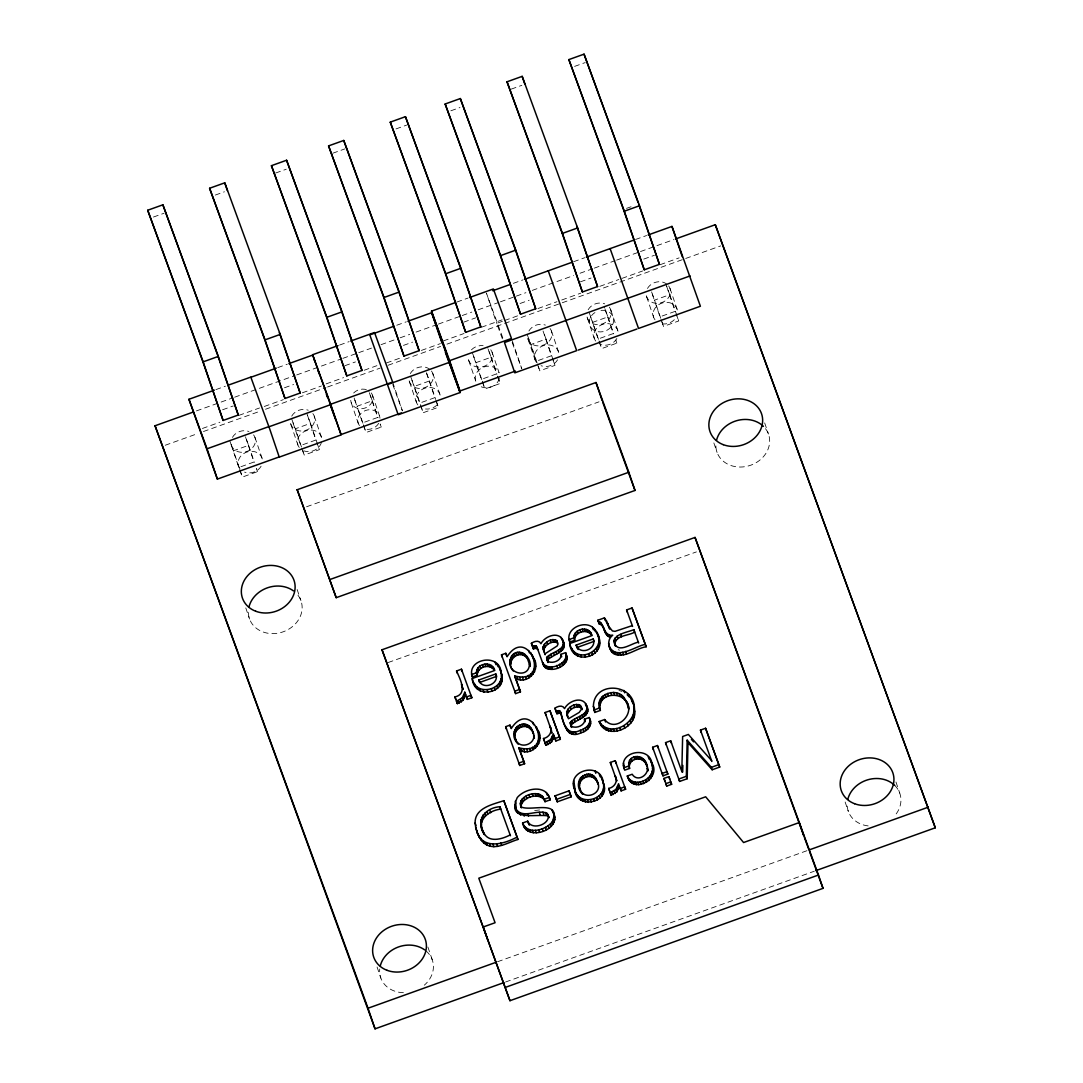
<?xml version="1.0" encoding="UTF-8"?>
<svg xmlns="http://www.w3.org/2000/svg" width="1083" height="1083" viewBox="0 0 1083 1083"><rect width="100%" height="100%" fill="white"/><g stroke="black" fill="none" stroke-linecap="round" stroke-linejoin="round"><path stroke-width="0.75" stroke-dasharray="5 3.75" d="M395.985 128.931L406.612 125.114M275.623 173.036L286.25 169.219M153.434 217.047L164.047 213.243M215.314 195.062L224.411 191.786M332.765 153.231L344.908 148.872M450.866 110.791L459.977 107.528M511.217 89.131L521.844 85.327M574.599 66.388L585.213 62.584M626.515 208.369L631.064 206.745M456.877 302.049L467.991 298.069M339.615 345.044L349.132 341.619M215.91 389.609L225.426 386.184M277.789 367.611L287.306 364.199M396.771 325.238L406.287 321.827M513.356 283.34L522.872 279.928M573.624 261.707L584.725 257.727M635.491 239.505L646.592 235.525M196.429 410.917L233.035 397.786M234.632 397.204L295.104 375.503M296.701 374.935L341.267 358.933M342.851 358.365L357.187 353.22M358.771 352.652L371.51 348.09M381.054 344.665L398.558 338.37M400.155 337.801L409.699 334.376M416.075 332.088L436.76 324.67M438.358 324.101L460.641 316.101M462.224 315.532L471.782 312.094M478.144 309.819L498.83 302.387M500.427 301.819L514.75 296.674M516.347 296.106L525.891 292.681M532.254 290.393L573.638 275.542M580.001 273.254L592.739 268.692M594.337 268.124L615.022 260.692M616.62 260.123L638.902 252.122M640.486 251.554L673.91 239.56M463.659 322.179L475.803 317.82M344.8 365.743L355.427 361.925M222.611 409.767L233.238 405.949M284.491 387.768L293.601 384.506M403.472 345.396L412.569 342.133M520.057 303.497L529.167 300.235M580.407 281.851L591.02 278.033M643.776 259.094L654.403 255.29M443.407 340.901L464.038 333.51M481.475 327.242L502.106 319.851M326.145 383.896L343.595 377.629M364.213 370.237L376.898 365.675M202.44 428.462L219.89 422.208M238.923 415.371L259.541 407.966M264.32 406.463L283.353 399.641M302.387 392.804L321.421 385.981M386.469 362.954L402.321 357.268M421.368 350.432L440.402 343.609M502.363 338.817L496.704 323.343L503.054 321.069M504.637 320.5L518.919 315.37M537.953 308.533L556.987 301.71M561.739 300.005L580.772 293.168M599.806 286.345L618.84 279.509M622.021 278.372L642.639 270.967M660.089 264.712L679.122 257.876M165.252 445.248L197.079 433.823M203.442 431.535L259.148 411.54M265.525 409.252L325.997 387.552M327.594 386.983L380.119 368.125M388.08 365.269L440.591 346.425M446.968 344.137L684.118 259.04M685.701 258.458L720.723 245.895M481.773 379.673L475.979 362.656L491.154 357.214L487.634 347.602M239.208 467.802L233.414 450.785L248.589 445.343L245.069 435.732M362.913 423.223L357.133 406.22L372.295 400.778L368.789 391.166M310.469 423.345L319.417 449.635L304.242 455.077L295.293 428.8L310.469 423.345L306.949 413.733M436.287 401.076L438.398 407.262L423.223 412.704L414.275 386.414L429.45 380.972L425.93 371.361M546.035 339.074L554.983 365.364L539.808 370.806L530.86 344.529L546.035 339.074L543.517 332.21M598.506 339.331L592.726 322.328L607.888 316.886L604.382 307.261M669.754 294.684L678.703 320.961L663.527 326.416L654.579 300.126L669.754 294.684L666.235 285.059M482.422 382.082L484.927 388.946L500.102 383.504L497.463 375.774M363.563 425.633L366.081 432.51L381.243 427.068L380.201 423.967M239.857 470.198L242.362 477.075L257.537 471.633L256.481 468.533M599.156 341.741L601.674 348.604L616.836 343.162L615.794 340.076M306.57 506.776L599.007 401.834M388.134 662.539L696.396 551.91M497.53 961.758L807.39 850.548M505.558 982.01L814.321 871.206M534.664 810.544L539.564 809.949M618.962 690.507L622.035 691.414M618.217 649.719L619.49 650.193M676.198 314.097L678.703 320.961M651.573 291.882L654.579 300.126M661.023 319.539L663.527 326.416M615.834 340.414L616.836 343.162M589.206 312.703L592.726 322.328M552.465 358.5L554.983 365.364M527.34 334.904L530.86 344.529M537.303 363.942L539.808 370.806M512.178 342.485L521.789 368.789L512.015 340.062M502.796 337.882L486.389 293.019L496.704 323.343M497.584 376.627L500.102 383.504M472.459 353.044L475.979 362.656M435.88 400.399L438.398 407.262M410.755 376.803L414.275 386.414M420.705 405.841L423.223 412.704M392.75 384.492L402.375 410.795M380.241 424.319L381.243 427.068M354.114 397.975L357.133 406.22M316.913 442.771L319.417 449.635M291.774 419.175L295.293 428.8M301.737 448.213L304.242 455.077M256.536 468.885L257.537 471.633M229.907 441.174L233.414 450.785M895.952 781.98L899.729 793.081M764.666 422.925L768.443 434.026M845.133 802.002L848.382 811.519M669.984 288.362L676.997 308.98M666.762 286.616L675.183 311.349L660.007 316.791L651.587 292.058M713.859 442.947L717.095 452.464M646.632 296.728L653.658 317.346M610.69 309.63L617.703 330.247M607.888 316.886L613.682 333.889M604.91 308.804L613.33 333.55L598.154 338.993L589.734 314.26M599.034 340.874L601.674 348.604M587.338 318.009L594.364 338.627M551.396 330.911L558.408 351.528M543.043 331.005L551.464 355.752L536.288 361.194L527.868 336.461M528.044 339.29L535.07 359.908M492.102 352.192L499.114 372.809A12.4 10.613 -18.8 0 0 482.314 367.651A12.4 10.613 -18.8 0 0 477.116 383.626M491.154 357.214L496.948 374.231M488.162 349.146L496.583 373.892L481.407 379.334L472.987 354.588M482.301 381.216L484.927 388.946M468.763 360.571L475.775 381.189M432.807 373.473L439.833 394.09M429.45 380.972L435.759 399.532M426.458 372.904L434.879 397.651L419.703 403.093L411.283 378.346M409.469 381.852L416.481 402.47M392.615 382.028L402.389 410.755M372.457 395.133L379.47 415.75M372.295 400.778L378.089 417.781M369.317 392.709L377.737 417.442L362.561 422.884L354.141 398.151M363.441 424.78L366.081 432.51M351.23 402.754L358.256 423.372M314.219 416.034L321.245 436.652M307.477 415.276L315.898 440.023L300.722 445.465L292.302 420.718M290.88 424.401L297.893 445.018M254.925 437.302L261.951 457.919M427.88 946.989L432.212 959.673M248.589 445.343L254.383 462.346M245.597 437.275L254.018 462.008L238.856 467.463L230.435 442.717M297.135 589.518L300.925 600.618M239.736 469.345L242.362 477.075M377.074 966.997L380.85 978.098M245.787 607.942L249.564 619.043M297.974 595.257A27.278 23.366 -18.8 0 1 281.566 632.337A27.278 23.366 -18.8 0 1 248.454 609.946M437.153 404.825A12.4 10.613 -18.8 0 1 425.484 409.008M417.821 404.907A12.4 10.613 -18.8 0 1 424.509 388.31A12.4 10.613 -18.8 0 1 440.375 396.811M557.569 359.813A12.4 10.613 -18.8 0 1 541.067 365.729M536.41 362.345A12.4 10.613 -18.8 0 1 543.097 345.748A12.4 10.613 -18.8 0 1 558.963 354.249M616.863 338.532A12.4 10.613 -18.8 0 1 600.361 344.462M595.704 341.064A12.4 10.613 -18.8 0 1 602.392 324.467A12.4 10.613 -18.8 0 1 618.258 332.982M674.316 319.702A12.4 10.613 -18.8 0 1 662.647 323.898M654.998 319.796A12.4 10.613 -18.8 0 1 661.686 303.186A12.4 10.613 -18.8 0 1 677.538 311.701M499.385 378.36A12.4 10.613 -18.8 0 1 479.16 385.616M261.111 466.204A12.4 10.613 -18.8 0 1 244.596 472.134M239.952 468.736A12.4 10.613 -18.8 0 1 246.626 452.139A12.4 10.613 -18.8 0 1 262.492 460.654M321.502 442.189A12.4 10.613 -18.8 0 1 303.89 450.853M299.233 447.469A12.4 10.613 -18.8 0 1 305.92 430.858A12.4 10.613 -18.8 0 1 321.786 439.373M378.712 423.277A11.277 9.652 -18.8 0 1 363.698 428.665M359.475 425.578A11.277 9.652 -18.8 0 1 365.553 410.484A11.277 9.652 -18.8 0 1 379.971 418.228M894.707 785.392A27.278 23.366 -18.8 0 1 893.841 816.69M868.16 825.909A27.278 23.366 -18.8 0 1 847.258 802.422M425.998 950.915A27.278 23.366 -18.8 0 1 424.306 985.178M403.404 992.678A27.278 23.366 -18.8 0 1 379.727 969.001M765.491 428.665A27.278 23.366 -18.8 0 1 749.098 465.744A27.278 23.366 -18.8 0 1 715.971 443.367M609.35 307.193A12.4 10.613 -18.8 0 1 602.662 323.803A12.4 10.613 -18.8 0 1 586.796 315.288M588.177 309.738A12.4 10.613 -18.8 0 1 604.693 303.809M371.239 392.912A11.277 9.652 -18.8 0 1 365.161 408.007A11.277 9.652 -18.8 0 1 350.73 400.277M353.667 392.994A11.277 9.652 -18.8 0 1 367.002 389.839M312.879 413.584A12.4 10.613 -18.8 0 1 306.191 430.195A12.4 10.613 -18.8 0 1 290.339 421.68M291.72 416.129A12.4 10.613 -18.8 0 1 308.222 410.2M253.584 434.865A12.4 10.613 -18.8 0 1 246.91 451.476A12.4 10.613 -18.8 0 1 231.045 442.961M232.425 437.41A12.4 10.613 -18.8 0 1 248.928 431.481M668.644 285.912A12.4 10.613 -18.8 0 1 661.957 302.523A12.4 10.613 -18.8 0 1 646.091 294.007M647.472 288.457A12.4 10.613 -18.8 0 1 666.587 283.936M490.761 349.755A12.4 10.613 -18.8 0 1 484.074 366.352A12.4 10.613 -18.8 0 1 468.208 357.85M471.43 349.836A12.4 10.613 -18.8 0 1 483.113 345.653M600.984 310.388A12.4 10.613 -18.8 0 1 613.14 323.384A12.4 10.613 -18.8 0 1 594.025 330.247A12.4 10.613 -18.8 0 1 594.946 312.554M550.056 328.474A12.4 10.613 -18.8 0 1 543.368 345.071A12.4 10.613 -18.8 0 1 527.502 336.569M528.897 331.019A12.4 10.613 -18.8 0 1 545.399 325.09M431.467 371.036A12.4 10.613 -18.8 0 1 424.78 387.633A12.4 10.613 -18.8 0 1 408.914 379.131M410.308 373.567A12.4 10.613 -18.8 0 1 429.423 369.046"/><path stroke-width="1.5" d="M644.074 759.941L646.984 766.304C646.835 756.124 631.24 752.319 628.695 762.919L629.602 768.416L624.688 770.175C616.241 751.724 650.45 744.535 652.061 764.476L649.908 759.129M593.403 706.373C593.633 680.49 634.882 682.994 634.421 708.864C639.011 727.938 606.047 741.395 599.143 721.522L604.68 719.532C615.428 733.773 637.007 713.426 625.473 700.16C619.259 685.079 592.252 694.42 600.375 710.421L594.77 712.438L593.403 706.373L594.229 708.81M682.087 772.179L670.675 740.799L665.544 742.64L679.664 781.425L687.191 778.731L686.365 776.308L687.163 740.19L711.355 767.333L712.181 769.756L719.708 767.062L705.588 728.263L700.457 730.104L701.283 732.528M687.191 778.731L687.989 742.613L687.163 740.19M681.816 771.272L682.642 736.508L688.368 734.45L711.599 760.591M682.683 772.044L682.845 765.424M646.158 763.881C652.101 772.802 638.117 783.767 632.188 774.25L627.287 776.01C632.662 795.45 662.986 778.068 651.235 762.053M482.125 828.996L484.345 834.614C475.315 821.049 484.331 807.918 499.899 806.713L510.459 835.751M482.95 831.433C476.71 819.235 489.909 810.246 500.725 809.136L499.899 806.713M529.397 664.014C529.452 679.122 506.262 673.816 510.215 659.588C514.073 645.4 531.523 654.078 530.223 666.438L526.392 655.784M513.261 670.946C504.394 661.496 519.542 648 527.218 658.207M518.121 744.129C504.001 729.414 528.761 713.345 533.499 733.963L530.548 727.627M515.995 740.136C510.459 730.429 525.052 721.143 531.374 730.05M582.708 794.353C568.467 779.638 593.579 763.163 598.127 784.119L595.176 777.662M580.556 790.252C574.992 780.613 589.802 771.082 596.002 780.085M532.674 731.539C539.131 743.967 517.945 751.534 515.17 737.713M599.143 721.522C610.568 740.082 642.341 720.533 632.282 701.324M475.126 822.999C474.652 807.823 492.927 804.425 503.825 800.675L517.945 839.46C507.548 842.506 494.389 851.495 484.047 843.156C478.375 838.12 475.87 830.35 475.126 822.999L475.951 825.436M627.287 776.01C633.555 789.534 656.406 778.934 652.128 765.221L652.954 767.644M501.497 654.822L515.616 693.607L520.463 691.875L514.696 675.927C552.438 685.783 528.125 623.916 507.074 656.731L505.815 653.279L501.497 654.822L502.322 657.246M515.522 678.351C527.597 685.228 541.297 669.646 533.689 658.112M505.653 726.679L519.772 765.464L524.619 763.732L518.852 747.784C556.594 757.626 532.281 695.773 511.23 728.575L509.971 725.123L505.653 726.679L506.478 729.103M519.678 750.208C531.753 757.085 545.439 741.503 537.845 729.969M574.64 789.602C578.376 807.025 607.468 799.985 603.299 783.063C611.584 802.273 576.535 810.666 574.64 789.602C565.922 770.311 600.97 761.051 603.217 782.292L601.024 776.836M575.466 792.025L573.76 780.735M472.256 678.54C475.044 697.127 505.287 690.277 501.131 672.814C508.996 692.944 473.975 700.809 472.256 678.54L494.796 670.458C492.454 660.562 476.249 662.945 476.425 672.814L477.251 675.237L472.35 676.997C465.893 658.816 499.48 652.521 501.077 672.096L498.897 666.695M590.628 632.445L592.184 635.504L569.644 643.586C576.061 668.292 611.624 647.661 594.608 629.291C586.282 618.528 564.108 628.465 569.739 642.043L574.64 640.283C574.464 632.066 586.729 628.262 591.453 634.868L590.628 632.445C585.903 625.839 573.638 629.643 573.814 637.86L574.64 640.283M569.644 643.586C572.514 668.116 609.336 655.608 597.64 634.719M551.017 730.687L551.843 733.11L550.042 726.138C552.98 731.512 549.149 737.374 543.476 738.511L544.302 740.934M627.423 612.355L626.597 609.932L632.039 607.983L646.158 646.768C635.775 648.189 622.847 660.278 612.382 652.575C608.172 647.729 606.846 639.43 612.734 635.22C603.258 636.587 605.072 623.74 598.263 621.398L597.843 620.248L604.436 617.879L609.77 629.074L608.944 626.651L612.437 630.956L615.036 631.348L632.323 625.595M515.332 807.837C521.749 820.318 537.371 808.432 547.199 813.468L549.095 817.624L548.025 815.892C535.205 813.658 506.208 822.173 517.268 797.548C525.404 787.95 546.861 783.875 550.178 799.863L545.047 801.704L542.515 796.33C535.313 789.493 516.063 796.722 521.41 807.864L520.233 803.112M516.158 810.26L515.901 804.886M477.251 675.237C477.061 667.02 489.34 663.216 494.051 669.822L493.225 667.399M614.115 640.635L615.469 646.05C609.16 634.624 627.233 632.499 633.826 629.683L638.659 643.058M614.941 643.058C617.093 635.004 628.79 635.789 634.652 632.106L633.826 629.683M600.375 710.421C595.84 690.927 628.668 690.101 628.695 709.135L627.869 706.712M566.45 655.066C570.782 667.263 545.087 676.198 542.529 662.444C547.808 672.638 569.59 663.947 565.624 652.643L560.899 654.335L561.008 656.65C559.248 661.253 552.614 663.581 548.215 661.618L546.617 657.774C551.044 651.533 566.152 650.883 562.822 640.27C558.571 630.726 544.627 636.276 540.959 643.722C539.117 639.742 534.136 641.285 531.387 643.316L532.213 645.739M589.22 717.515C593.389 724.134 587.961 731.296 581.138 732.731C567.614 739.689 563.783 724.689 561.319 714.374L560.114 713.074L556.96 713.765L556.134 711.341L559.288 710.651L560.493 711.951C562.957 722.266 566.788 737.266 580.312 730.294C585.741 728.832 591.941 723.728 589.22 717.515L584.495 719.207L584.59 721.522C582.844 726.138 576.21 728.453 571.797 726.503L570.213 722.659C574.64 716.418 589.734 715.755 586.417 705.141C582.167 695.597 568.223 701.161 564.554 708.607C562.713 704.627 557.718 706.157 554.983 708.187L555.809 710.61M529.33 825.192L527.719 821.158L522.588 822.999C527.705 835.331 545.683 830.241 552.249 821.875C561.549 799.389 531.943 811.302 521.776 807.187L520.585 805.441M522.588 822.999C526.338 842.208 562.145 830.025 553.454 812.616M521.058 805.535C523.333 797.183 536.735 793 543.341 798.753M629.521 765.343C630.685 758.425 641.109 756.53 644.899 762.364M464.783 692.213L465.609 694.65L463.091 700.308L457.351 703.639L456.525 701.215L462.265 697.885L464.783 692.213L467.342 699.374L471.836 697.75L471.01 695.327L466.516 696.938L467.342 699.374M554.13 736.223L551.613 741.882L545.873 745.212L545.047 742.789L550.787 739.459L553.305 733.787L555.863 740.948L560.358 739.337L549.974 710.773L545.074 712.533L545.9 714.956M619.368 786.15L616.85 791.822L611.11 795.139L610.284 792.715L616.024 789.385L618.542 783.726L621.101 790.874L625.595 789.263L624.769 786.84L620.275 788.451L621.101 790.874M546.753 659.019L547.984 662.539L547.443 660.21C552.723 654.091 569.171 651.858 562.822 640.27M570.348 723.891L571.567 727.41L571.039 725.082C576.318 718.963 592.753 716.729 586.417 705.141M543.07 646.944L543.991 651.628L543.07 646.944C544.83 641.881 551.734 637.657 556.743 640.567L557.989 644.128L557.176 645.942L544.871 653.888M543.896 649.367C545.656 644.317 552.56 640.08 557.569 643.004L556.743 640.567M566.653 711.815L567.587 716.499L566.653 711.815C568.426 706.766 575.33 702.529 580.339 705.453L582.207 709.5L580.339 705.453M567.478 714.239C569.252 709.189 576.156 704.952 581.165 707.876M533.54 645.969L532.538 646.456L533.364 648.879L536.518 648.203L537.737 649.502L535.692 645.779L533.54 645.969L534.366 648.392M455.781 699.361L454.955 696.938C468.357 693.851 459.815 678.621 456.552 670.959L461.453 669.199L471.836 697.75M609.539 790.861L608.714 788.438C614.386 787.3 618.217 781.439 615.279 776.064L616.823 780.911L610.311 762.459L615.212 760.699L625.595 789.263M390.273 122.135L405.448 116.68L460.884 268.286L480.825 326.89L465.663 332.346L444.869 271.995L390.273 122.135L445.709 273.728L465.663 332.346M271.427 165.685L286.589 160.243L342.025 311.85L361.979 370.454L346.804 375.896L326.024 315.559L271.427 165.685L326.849 317.292L346.804 375.896M147.708 210.251L162.883 204.809L218.319 356.415L238.274 415.019L223.098 420.461L202.318 360.125L147.708 210.251L203.144 361.857L223.098 420.461M209.588 188.266L224.763 182.824L280.199 334.417L300.153 393.034L284.978 398.476L264.184 338.126L209.588 188.266L265.024 339.859L284.978 398.476M328.569 145.894L343.744 140.452L399.18 292.044L419.121 350.662L403.959 356.104L383.165 295.754L328.569 145.894L384.005 297.487L403.959 356.104M445.154 103.995L460.329 98.553L515.765 250.146L535.706 308.763L520.544 314.205L499.75 253.869L445.154 103.995L500.59 255.602L520.544 314.205M507.02 81.794L522.182 76.352L577.618 227.944L597.572 286.562L582.397 292.004L561.617 231.667L507.02 81.794L562.443 233.4L582.397 292.004M568.873 59.592L584.048 54.15L639.484 205.756L659.439 264.36L644.263 269.802L623.47 209.466L568.873 59.592L624.309 211.199L644.263 269.802M445.709 273.728L460.884 268.286M326.849 317.292L342.025 311.85M203.144 361.857L218.319 356.415M265.024 339.859L280.199 334.417M384.005 297.487L399.18 292.044M500.59 255.602L515.765 250.146M562.443 233.4L577.618 227.944M624.309 211.199L639.484 205.756M515.44 371.063L459.923 390.99L431.508 311.159L455.293 302.617M469.575 297.5L493.361 288.958L511.474 338.465L449.607 360.666L459.923 390.99M338.031 345.612L312.649 354.71L341.077 434.54L401.346 412.921M350.716 341.05L374.515 332.508L392.615 382.028L330.762 404.23M279.224 456.918L217.372 479.106L188.943 399.275L214.326 390.178M228.594 385.047L250.809 377.087L268.922 426.797L330.789 404.595L312.676 355.089L288.89 363.631M250.823 377.29L276.206 368.179M393.589 326.376L369.804 334.918L398.219 414.748L460.085 392.547L431.657 312.716L407.871 321.258M492.724 290.745L510.174 284.477M524.456 279.36L572.041 262.276M586.309 257.158L633.893 240.088M648.176 234.957L671.961 226.415L700.39 306.245L638.537 328.447L610.108 248.616M503.961 982.579L375.043 1028.85L155.045 425.768L193.248 412.054M675.508 238.991L715.294 224.709L935.292 827.791L815.919 870.624M217.372 479.106L207.043 448.795L268.909 426.594L279.252 457.121L341.104 434.919L330.789 404.595M387.904 384.424L449.77 362.223M690.074 275.935L504.488 342.526L514.804 372.85L576.67 350.648L548.242 270.818M578.254 350.08L636.939 329.015M297.189 489.733L595.988 382.502L628.817 472.256L635.004 490.45L336.204 597.681L297.189 489.733L336.204 597.681M330.017 579.486L628.817 472.256M382.001 649.773L695.042 537.425L818.477 875.023L823.012 888.358L509.971 1000.706L382.001 649.773L509.971 1000.706M471.525 674.574L476.425 672.814M568.913 639.62L573.814 637.86M478.74 680.043L495.797 673.924L496.623 676.347L479.566 682.48L478.74 680.043L480.5 683.129C486.578 689.343 499.439 682.601 495.797 673.924M576.129 645.089L593.186 638.97L594.012 641.393L576.955 647.526L576.129 645.089L577.889 648.176C583.967 654.389 596.828 647.648 593.186 638.97M638.401 642.205C631.89 642.964 618.962 653.604 614.643 643.627M514.696 675.927L519.637 689.451L514.791 691.184L515.616 693.607M609.201 646.307C616.132 660.982 635.775 645.996 645.333 644.344M593.944 710.015L599.549 707.998M559.532 736.9L555.038 738.511L555.863 740.948M518.852 747.784L523.793 761.295L518.947 763.041L519.772 765.464M652.602 747.284L657.449 745.537L667.832 774.101L662.986 775.848L652.602 747.284L653.428 749.707M623.862 767.752L628.776 765.992L628.695 762.919M542.515 796.33L544.221 799.268L549.352 797.426M555.146 795.815L569.022 790.834L571.161 796.844L557.285 801.826L555.146 795.815L557.285 801.826M556.459 799.389L570.335 794.408L571.161 796.844M663.987 778.406L668.888 776.646L671.622 784.309L666.722 786.068L663.987 778.406L664.813 780.829M510.201 834.898C502.106 839.217 488.284 843.319 483.519 832.191M476.737 830.999C482.273 850.331 504.204 844.117 517.119 837.037M686.365 776.308L678.838 779.002L679.664 781.425M711.355 767.333L718.882 764.625M375.043 1028.85L368.017 1008.232L495.946 962.327M928.266 807.173L808.987 849.979L804.398 837.457M505.436 987.358L818.477 875.023M598.669 622.671L599.089 623.822C605.411 625.46 603.448 635.315 609.878 637.102L609.052 634.679M627.152 694.745L629.237 696.897L628.411 694.474M687.989 742.613L712.181 769.756M691.414 739.364L693.621 741.855M528.504 822.769C533.919 829.903 549.758 824.163 548.269 815.201M563.647 642.693L560.98 637.332M585.402 704.64L587.243 707.565M534.515 660.549L530.629 652.508M535.611 726.788L538.671 732.392M554.279 815.039L551.829 809.786M576.955 647.526L578.132 649.57M579.73 787.828C582.329 801.826 604.152 794.232 597.302 781.682M633.108 703.747L630.022 696.667M550.178 799.863L548.052 794.705M598.466 637.142L596.3 631.755M935.292 827.791L715.294 224.709M638.077 202.44L584.048 54.15M659.439 264.36L638.645 204.024M809.543 851.522L823.012 888.358M597.572 286.562L576.792 226.212M602.757 402.267L635.004 490.45M719.708 767.062L705.588 728.263M700.457 730.104L711.869 761.484M535.706 308.763L514.926 248.413L460.329 98.553M646.158 646.768L632.039 607.983M626.597 609.932L632.58 626.448M480.825 326.89L460.045 266.553L405.448 116.68M608.714 788.438L611.11 795.139M431.508 311.159L449.607 360.666M445.37 352.313L460.085 392.547M543.165 649.191L545.128 654.741M566.761 714.076L568.467 718.76L579.243 712.397L581.585 709.013L581.381 707.077M536.911 647.079L543.355 664.867M531.387 643.316L533.364 648.879M554.983 708.187L556.96 713.765M419.121 350.662L398.341 290.312L343.744 140.452M560.358 739.337L549.974 710.773M545.074 712.533L551.585 730.984M543.476 738.511L545.873 745.212M361.979 370.454L341.199 310.117L286.589 160.243M517.945 839.46L503.825 800.675M454.955 696.938L457.351 703.639M326.362 394.32L327.499 397.407M330.897 406.694L335.419 419.067M300.153 393.034L279.36 332.684M238.274 415.019L217.48 354.683L162.883 204.809M188.943 399.275L207.043 448.795M155.045 425.768L368.017 1008.232M671.961 226.415L682.29 256.739M695.042 537.425L803.83 835.886L799.281 822.552L743.574 842.533L705.669 796.79L478.794 878.205L495.08 922.73L483.343 926.94L487.891 940.288M522.182 76.352L524.876 84.23M595.988 382.502L602.189 400.683M670.675 740.799L671.501 743.222M665.544 742.64L666.37 745.063M620.694 634.394L621.52 636.818M671.622 784.309L670.797 781.885L665.896 783.645L666.722 786.068M667.832 774.101L667.006 771.678L662.16 773.411L662.986 775.848M668.888 776.646L669.714 779.07M625.717 651.384L626.543 653.807M657.449 745.537L658.274 747.974M617.093 636.114L617.919 638.537M622.725 652.277L623.551 654.701M614.914 638.158L615.74 640.581M619.963 652.738L620.789 655.161M614.345 639.336L615.171 641.759M607.766 623.402L608.592 625.825L606.263 620.207M617.459 652.738L618.285 655.174M604.436 617.879L605.262 620.315M615.198 652.304L616.024 654.728M633.596 706.441L634.421 708.864M633.785 709.203L634.611 711.626M607.617 634.056L608.443 636.479M613.222 651.438L614.047 653.861M606.48 633.176L607.306 635.599M633.555 712.208L634.381 714.645M652.44 768.226L653.266 770.649M648.243 756.706L649.069 759.129M611.557 650.152L612.382 652.575M604.937 631.186L605.763 633.609M602.92 626.218L604.68 631.186M608.565 643.329L610.027 648.731M652.169 771.069L652.995 773.492M610.216 648.433L611.042 650.869M632.892 715.254L633.717 717.677M601.133 622.955L601.958 625.392M623.876 690.426L624.701 692.849M599.901 621.967L600.727 624.39M651.316 773.763L652.142 776.186M626.895 703.314L627.72 705.75M625.473 700.16L626.299 702.583M631.782 718.07L632.607 720.506M597.843 620.248L599.089 623.822M623.713 697.52L624.539 699.956M649.935 776.186L650.761 778.609M647.187 768.443L648.013 770.866L647.323 767.82M621.615 695.408L622.441 697.831M629.995 720.75L630.82 723.173M642.747 758.506L643.573 760.929M641.217 757.41L642.043 759.833M648.067 778.23L648.893 780.653M619.192 693.81L620.018 696.234M639.552 756.706L640.378 759.129M598.52 637.86L599.346 640.283M627.368 723.349L628.194 725.772M616.511 692.782L617.337 695.205M598.804 640.852L599.63 643.275M594.608 629.291L595.433 631.714M637.779 756.408L638.604 758.831M645.698 779.909L646.524 782.332M598.493 643.695L599.319 646.118M592.577 627.341L593.403 629.764M635.911 756.516L636.736 758.939M613.695 692.375L614.521 694.799M597.586 646.389L598.412 648.812M623.97 725.678L624.796 728.101M642.855 781.195L643.681 783.632M633.948 757.031L634.773 759.454M596.137 648.825L596.963 651.249M610.731 692.592L611.557 695.015M640.27 781.953L641.095 784.376M588.556 630.482L589.382 632.905M631.281 758.425L632.106 760.862M594.188 650.883L595.014 653.306M586.607 629.494L587.433 631.917M619.882 727.505L620.708 729.928M607.617 693.418L608.443 695.841M637.846 782.305L638.672 784.728M629.534 760.388L630.36 762.811M584.522 629.047L585.348 631.47M591.751 652.575L592.577 655.012M635.572 782.251L636.398 784.674M605.207 694.46L606.033 696.883M616.511 728.507L617.337 730.93M582.288 629.115L583.114 631.551M628.776 765.992L629.602 768.416M633.46 781.804L634.286 784.227M603.204 695.719L604.03 698.142M588.814 653.902L589.639 656.339M631.551 780.951L632.377 783.375M579.933 629.724L580.759 632.161M613.371 729.008L614.196 731.431M601.634 697.168L602.459 699.591M629.886 779.706L630.712 782.129M623.483 763.082L624.282 767.779L623.456 765.343M628.451 778.054L629.277 780.477M600.483 698.833L601.309 701.256M577.307 631.037L578.132 633.474M610.446 729.008L611.272 731.431M584.576 654.904L585.402 657.327M599.725 700.728L600.551 703.151M575.411 632.838L576.237 635.261M599.305 702.881L600.131 705.304M604.68 719.532L605.505 721.955M607.753 728.507L608.578 730.93M574.247 635.112L575.073 637.535M580.515 654.795L581.341 657.219M605.262 727.505L606.087 729.928M615.212 760.699L616.037 763.122M603.001 726.003L603.827 728.439M600.957 724.013L601.782 726.436M576.873 653.645L577.699 656.068M573.922 651.479L574.748 653.902M571.729 648.351L572.555 650.775M610.311 762.459L611.137 764.882M617.405 786.989L618.231 789.412M616.024 789.385L616.85 791.822M585.632 703.53L586.458 705.954M586.918 707.334L587.744 709.758M586.945 709.216L587.771 711.639M614.318 791.077L615.144 793.501M589.761 719.572L590.587 721.995M562.036 638.645L562.862 641.068M563.322 642.463L564.148 644.886M586.296 710.976L587.121 713.399M589.829 721.495L590.655 723.918M563.35 644.344L564.175 646.768M565.624 652.643L566.991 657.124M589.423 723.282L590.249 725.705M562.7 646.091L563.526 648.514M566.233 656.623L567.059 659.046M585.294 712.492L586.12 714.915M612.206 792.201L613.032 794.624M565.827 658.41L566.653 660.833M588.543 724.947L589.369 727.37M561.711 647.607L562.537 650.03M583.71 713.927L584.536 716.35M564.947 660.075L565.773 662.498M587.189 726.476L588.015 728.913M584.495 719.207L585.321 721.644M560.128 649.055L560.953 651.479M578.674 704.546L579.5 706.982M563.607 661.605L564.433 664.028M581.896 715.2L582.722 717.623M560.899 654.335L561.725 656.758M585.375 727.884L586.201 730.308M555.078 639.674L555.904 642.097M558.314 650.328L559.126 652.751M576.467 704.41L577.293 706.833M561.779 663.013L562.605 665.436M603.61 786.068L604.436 788.492M579.608 716.499L580.434 718.936M599.332 774.331L600.158 776.755M552.871 639.539L553.697 641.962M583.087 729.157L583.913 731.58M603.339 788.871L604.165 791.294M556.012 651.628L556.838 654.051M573.828 705.047L574.653 707.47M559.491 664.285L560.317 666.708M602.473 791.483L603.299 793.907M577.158 717.772L577.984 720.209M594.973 770.879L595.799 773.303M550.232 640.175L551.057 642.598M580.312 730.294L581.138 732.731M553.562 652.9L554.388 655.323M601.051 793.839L601.877 796.262M556.73 665.422L557.555 667.845M570.335 706.82L571.161 709.243M574.369 719.18L575.195 721.603M593.809 776.186L594.635 778.609M592.252 775.076L593.078 777.499M546.739 641.948L547.565 644.371M550.773 654.294L551.599 656.718M599.129 795.843L599.955 798.266M572.081 720.425L572.907 722.862M590.533 774.345L591.359 776.768M567.898 709.243L568.724 711.666M575.141 731.648L575.966 734.071M431.657 312.716L441.986 343.04M548.499 655.553L549.325 657.977M588.732 774.02L589.558 776.457M596.692 797.508L597.518 799.931M544.302 644.358L545.128 646.781M570.741 721.549L571.567 723.972M551.545 666.762L552.371 669.199M570.213 722.659L571.039 725.082M572.934 731.783L573.76 734.22M547.145 656.677L547.971 659.1M586.824 774.128L587.649 776.552M546.617 657.774L547.443 660.21M549.352 666.911L550.178 669.335M570.998 731.58L571.824 734.003M593.728 798.834L594.553 801.258M584.834 774.656L585.659 777.08M547.416 666.708L548.242 669.132M569.347 731.025L570.172 733.448M567.979 730.132L568.805 732.555M545.751 666.153L546.577 668.577M582.979 775.509L583.805 777.932M566.896 728.9L567.722 731.323M566.125 727.329L566.951 729.752M590.533 799.714L591.359 802.137M560.493 711.951L561.319 714.374M544.383 665.26L545.209 667.683M560.006 711.111L560.832 713.548M559.288 710.651L560.114 713.074M543.314 664.028L544.14 666.451M581.463 776.633L582.288 779.056M536.41 646.24L537.236 648.663M558.327 710.57L559.153 712.993M535.692 645.779L536.518 648.203M580.285 778.014L581.111 780.45M557.136 710.841L557.962 713.277M587.528 799.999L588.353 802.422M534.731 645.685L535.557 648.108M579.432 779.665L580.258 782.102M578.931 781.52L579.757 783.943M584.725 799.701L585.551 802.124M578.823 783.496L579.649 785.92M582.126 798.794L582.952 801.217M534.542 661.158L535.368 663.581M532.322 655.053L533.147 657.476M534.84 664.055L535.665 666.478M579.784 797.318L580.61 799.741M534.582 666.803L535.408 669.226M528.626 650.463L529.452 652.9M577.753 795.288L578.579 797.711M573.462 783.523L574.288 785.947M576.034 792.715L576.86 795.139M533.757 669.402L534.582 671.839M573.76 786.475L574.586 788.898M532.416 671.758L533.242 674.181M524.998 654.335L525.824 656.758M530.602 673.734L531.428 676.158M552.168 737.049L552.993 739.486M523.373 653.211L524.199 655.648M569.022 790.834L569.848 793.257M521.613 652.48L522.439 654.904M550.787 739.459L551.613 741.882M528.328 675.345L529.154 677.768M519.772 652.169L520.598 654.592M549.095 741.151L549.92 743.574M517.864 652.264L518.689 654.687M525.58 676.604L526.406 679.027M546.969 742.275L547.795 744.698M515.874 652.778L516.699 655.201M522.534 677.403L523.36 679.826M514.114 653.604L514.939 656.027M512.652 654.714L513.477 657.137M538.698 733.015L539.524 735.438M519.705 677.565L520.53 679.989M536.464 726.91L537.29 729.333M538.996 735.912L539.821 738.335M511.514 656.095L512.34 658.518M538.738 738.66L539.564 741.083M510.689 657.747L511.514 660.17M532.782 722.32L533.608 724.744M517.092 677.078L517.918 679.501M510.215 659.588L511.041 662.011M537.913 741.259L538.738 743.683M510.107 661.564L510.932 663.987M519.637 689.451L520.463 691.875M505.815 653.279L506.641 655.702M536.559 743.601L537.385 746.025M533.553 735.858L534.379 738.295L533.797 735.411M529.154 726.179L529.98 728.602M534.758 745.591L535.584 748.015M527.529 725.069L528.355 727.492M525.756 724.337L526.582 726.761M532.484 747.202L533.31 749.626M523.928 724.013L524.754 726.436M546.333 792.526L547.159 794.963M554.049 815.039L554.875 817.475M554.063 817.394L554.875 819.817M522.02 724.121L522.845 726.544M529.736 748.448L530.562 750.885M553.454 819.669L554.279 822.105M520.03 724.635L520.855 727.059M552.249 821.875L553.075 824.298M544.221 799.268L545.047 801.704M526.69 749.26L527.516 751.683M501.415 675.806L502.241 678.229M518.27 725.461L519.095 727.884M497.219 664.245L498.031 666.668M547.199 813.468L548.025 815.892M501.104 678.648L501.93 681.072M550.502 823.919L551.328 826.356M495.175 662.295L496 664.718M516.808 726.558L517.633 728.994M539.74 794.34L540.566 796.763M545.494 812.467L546.319 814.903M523.861 749.422L524.686 751.846M500.197 681.342L501.023 683.766M515.67 727.938L516.496 730.362M537.75 793.731L538.576 796.154M548.242 825.747L549.067 828.17M514.845 729.59L515.67 732.013M521.248 748.922L522.074 751.345M542.935 812.115L543.761 814.551M498.735 683.779L499.561 686.202M514.357 731.445L515.183 733.868M535.246 793.609L536.071 796.032M491.168 665.422L491.993 667.859M523.793 761.295L524.619 763.732M514.263 733.408L515.088 735.844M545.494 827.344L546.319 829.768M496.799 685.837L497.625 688.26M489.218 664.448L490.044 666.871M509.971 725.123L510.797 727.546M539.293 812.331L540.119 814.754M532.322 794.001L533.147 796.425M487.12 664.001L487.946 666.424M494.349 687.529L495.175 689.966M542.245 828.712L543.07 831.135M484.9 664.069L485.726 666.492M529.046 794.963L529.871 797.386M491.411 688.856L492.237 691.292M482.531 664.678L483.356 667.101M538.698 829.768L539.524 832.204M526.081 796.208L526.907 798.631M479.904 665.991L480.73 668.414M535.435 830.323L536.261 832.746M487.188 689.857L488.013 692.281M523.725 797.602L524.551 800.026M478.023 667.791L478.848 670.215M527.719 813.712L528.545 816.135M522.033 799.064L522.859 801.488M532.443 830.336L533.269 832.773M476.858 670.052L477.684 672.489M520.991 800.499L521.816 802.923M483.126 689.749L483.952 692.172M527.719 821.158L528.545 823.594M529.722 829.849L530.548 832.272M523.4 813.739L524.226 816.162M479.485 688.585L480.31 691.022M527.326 828.861L528.152 831.284M525.35 827.385L526.176 829.808M519.799 812.724L520.625 815.147M476.52 686.432L477.346 688.856M523.766 825.436L524.592 827.859M515.251 801.285L516.077 803.708M474.34 683.305L475.166 685.729M517.065 810.72L517.891 813.157M514.723 804.804L515.549 807.228M461.453 669.199L462.279 671.622M456.552 670.959L457.378 673.382M463.646 695.476L464.472 697.912M462.265 697.885L463.091 700.308M460.573 699.577L461.399 702.001M458.447 700.687L459.273 703.124M489.841 810.328L490.667 812.751M500.712 842.926L501.537 845.349M486.957 811.614L487.783 814.037M496.759 844.009L497.584 846.432M484.615 813.211L485.441 815.634M493.022 844.32L493.848 846.744M482.828 815.12L483.654 817.557M481.569 817.354L482.395 819.777M489.516 843.874L490.342 846.297M480.866 819.872L481.691 822.295M480.73 822.647L481.556 825.07M481.15 825.693L481.976 828.116M486.213 842.655L487.039 845.078M483.221 840.733L484.047 843.156M480.649 838.147L481.475 840.57M475.559 826.884L477.562 833.423M478.483 834.898L479.309 837.335M313.772 358.283L314.855 361.465M318.091 370.67L319.174 373.865M224.763 182.824L227.444 190.703M602.392 779.868L604.124 785.486M500.251 669.66L501.957 675.237M594.405 710.015L594.77 712.438M569.631 639.782L569.739 642.043M472.229 674.736L472.35 676.997M248.995 606.846A27.278 23.366 -18.8 0 1 293.466 590.885M847.813 799.308A27.278 23.366 -18.8 0 1 867.727 779.801A27.278 23.366 -18.8 0 1 894.707 785.392M380.282 965.901A27.278 23.366 -18.8 0 1 424.753 949.94M716.526 440.253A27.278 23.366 -18.8 0 1 736.44 420.745A27.278 23.366 -18.8 0 1 763.42 426.336M463.064 689.411L461.52 684.564L463.064 689.411M723.268 444.666A27.278 23.366 -18.8 0 0 762.635 419.405A27.278 23.366 -18.8 0 0 721.359 403.824A27.278 23.366 -18.8 0 0 723.268 444.666M255.737 611.245A27.278 23.366 -18.8 0 0 295.104 585.998A27.278 23.366 -18.8 0 0 253.828 570.403A27.278 23.366 -18.8 0 0 255.737 611.245M854.555 803.708A27.278 23.366 -18.8 0 0 893.922 778.46A27.278 23.366 -18.8 0 0 852.646 762.879A27.278 23.366 -18.8 0 0 854.555 803.708M387.024 970.3A27.278 23.366 -18.8 0 0 426.391 945.053A27.278 23.366 -18.8 0 0 385.115 929.458A27.278 23.366 -18.8 0 0 387.024 970.3"/></g></svg>
